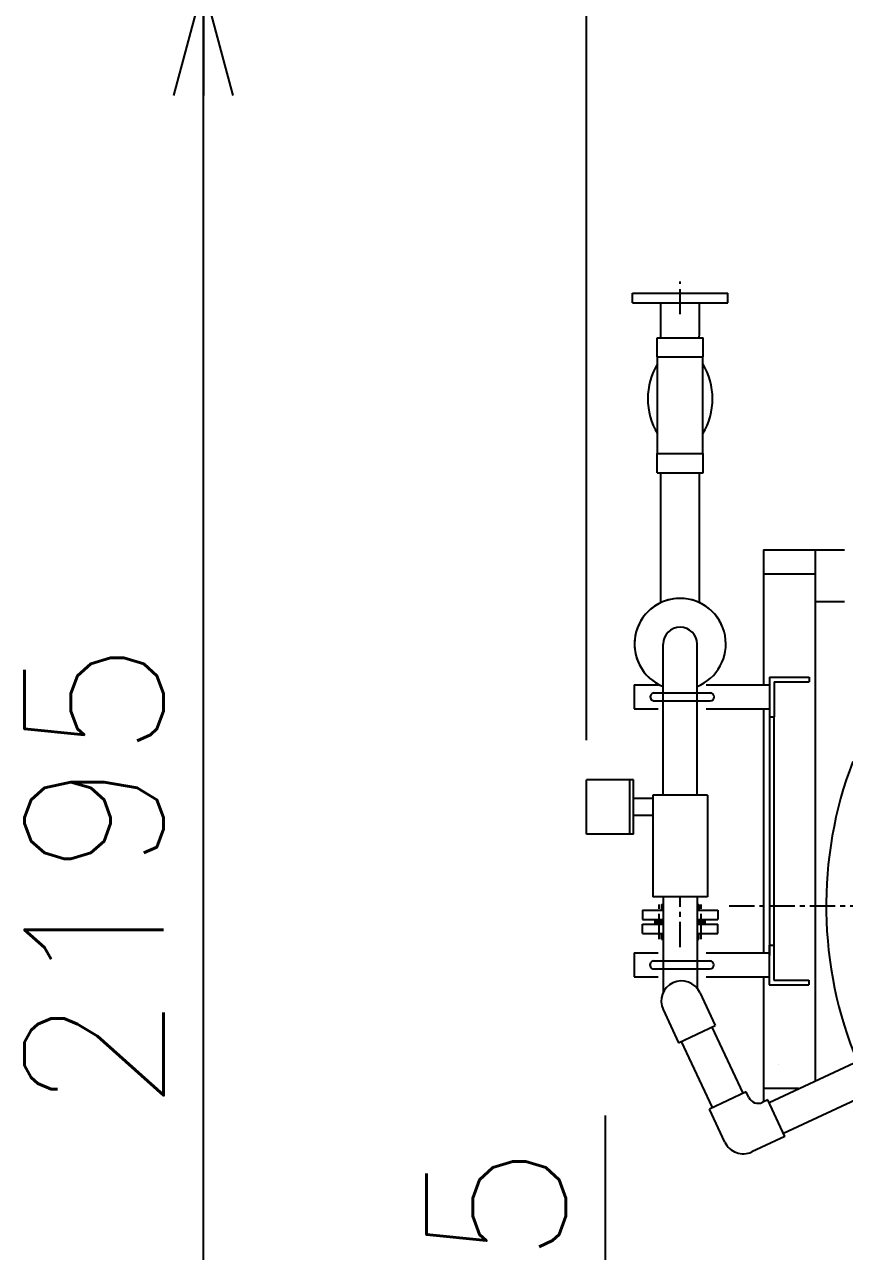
# Model space of a CAD drawing. Extents: x -1519 to 4918, y -4522 to 2416.
# Drawn here: x -1519 to -488, y -435 to 1109 of the extents above; entities that cross this region are included whole.
import ezdxf
from ezdxf.enums import TextEntityAlignment as Align

# ---------------------------------------------------------------- set-up
doc = ezdxf.new("R2010")
doc.units = 0
doc.linetypes.add('CENTER', pattern=[50.8, 31.75, -6.35, 6.35, -6.35])
doc.layers.get('0').update_dxf_attribs({"linetype": 'CONTINUOUS'})
doc.layers.get('DEFPOINTS').update_dxf_attribs({"linetype": 'CONTINUOUS'})
doc.layers.add('LY_1', color=7, linetype='CONTINUOUS')
doc.styles.add('MX_DIMTXSTY_2', font='txt.shx', dxfattribs={"width": 1.1, "bigfont": 'extfont.shx'})
doc.styles.add('MX_DIMTXSTY_3', font='txt.shx', dxfattribs={"width": 1.15, "bigfont": 'extfont.shx'})
doc.dimstyles.new('MXDIMSTYLE', dxfattribs={"dimscale": 50, "dimtxt": 4, "dimasz": 2.5, "dimexe": 1.8, "dimexo": 1, "dimgap": 1, "dimtad": 1, "dimblk1": 'OPEN30', "dimblk2": 'OPEN30', "dimsah": 1, "dimcen": 2.5, "dimazin": 3, "dimtfac": 1, "dimtmove": 0, "dimatfit": 3})

# ---------------------------------------------------------------- blocks, each defined once
blk = doc.blocks.new('_OPEN30')
at = {"color": 0, "linetype": 'BYBLOCK'}
for p, q in [((-1, 0.267949), (0, 0)), ((0, 0), (-1, -0.267949)), ((0, 0), (-1, 0))]:
    blk.add_line(p, q, dxfattribs=at)
blk = doc.blocks.new('*D2')
at = {"color": 110, "linetype": 'CONTINUOUS'}
blk.add_line((-1294.429968, -1037.699964), (-1294.429968, 1158.299959), dxfattribs=at)
at = {"layer": 'DEFPOINTS', "color": 0, "linetype": 'CONTINUOUS'}
for p in [(-1294.429968, 1158.299959), (-28.571448, 1158.299959), (-58.571692, -1037.699964)]:
    blk.add_point(p, dxfattribs=at)
at = {"color": 110, "linetype": 'CONTINUOUS', "xscale": 138.5, "yscale": 138.5, "zscale": 138.5}
for p, rotation in [((-1294.429968, 1158.299959), 90), ((-1294.429968, -1037.699964), 270)]:
    blk.add_blockref('_OPEN30', p, dxfattribs=dict(at, rotation=rotation))
at = {"color": 110, "linetype": 'CONTINUOUS', "style": 'MX_DIMTXSTY_2', "width": 0.991736}
blk.add_text('2195', height=175, rotation=90, dxfattribs=at).set_placement((-1431.929968, -260.774344), align=Align.MIDDLE_LEFT)
blk = doc.blocks.new('*D4')
at = {"color": 110, "linetype": 'CONTINUOUS'}
for p, q in [((-788.408794, -860.699964), (-788.408794, -263.877973)), ((-788.408794, -860.699964), (-788.408794, -610.699964)), ((-594.927624, -860.699964), (-878.408792, -860.699964)), ((-788.408794, -1037.699964), (-788.408794, -860.699964)), ((-788.408794, -1037.699964), (-788.408794, -1287.699964))]:
    blk.add_line(p, q, dxfattribs=at)
at = {"layer": 'DEFPOINTS', "color": 0, "linetype": 'CONTINUOUS'}
for p in [(-788.408794, -860.699964), (-544.927624, -860.699964), (-30.000286, -1037.699964)]:
    blk.add_point(p, dxfattribs=at)
at = {"color": 110, "linetype": 'CONTINUOUS', "xscale": 138.5, "yscale": 138.5, "zscale": 138.5}
for p, rotation in [((-788.408794, -860.699964), 270), ((-788.408794, -1037.699964), 90)]:
    blk.add_blockref('_OPEN30', p, dxfattribs=dict(at, rotation=rotation))
at = {"color": 110, "linetype": 'CONTINUOUS', "style": 'MX_DIMTXSTY_2', "width": 1.022727}
blk.add_text('175', height=175, rotation=90, dxfattribs=at).set_placement((-925.908794, -759.048427), align=Align.MIDDLE_LEFT)
blk = doc.blocks.new('*D5')
at = {"color": 110, "linetype": 'CONTINUOUS'}
for p, q in [((-812.373454, 208.605335), (-812.373454, 2280.571642)), ((938.399829, 501.69994), (938.399829, 2280.571642)), ((-812.373454, 2190.571644), (938.399829, 2190.571644))]:
    blk.add_line(p, q, dxfattribs=at)
at = {"layer": 'DEFPOINTS', "color": 0, "linetype": 'CONTINUOUS'}
for p in [(938.399829, 2190.571644), (938.399829, 451.69994), (-812.373454, 158.605335)]:
    blk.add_point(p, dxfattribs=at)
at = {"color": 110, "linetype": 'CONTINUOUS', "xscale": 138.5, "yscale": 138.5, "zscale": 138.5, "rotation": 180}
blk.add_blockref('_OPEN30', (-812.373454, 2190.571644), dxfattribs=at)
at = {"color": 110, "linetype": 'CONTINUOUS', "xscale": 138.5, "yscale": 138.5, "zscale": 138.5}
blk.add_blockref('_OPEN30', (938.399829, 2190.571644), dxfattribs=at)
at = {"color": 110, "linetype": 'CONTINUOUS', "style": 'MX_DIMTXSTY_3', "width": 0.993789}
blk.add_text('1750', height=175, dxfattribs=at).set_placement((-258.001289, 2328.071644), align=Align.MIDDLE_LEFT)

msp = doc.modelspace()

# ---------------------------------------------------------------- linework, layer by layer
at = {"layer": 'LY_1', "color": 143, "linetype": 'CENTER'}
msp.add_line((-694.373454, 744.620202), (-694.373454, 785.947054), dxfattribs=at)
at = {"layer": 'LY_1', "color": 133, "linetype": 'CONTINUOUS'}
for p, q in [((-754.373454, 771.014524), (-634.373454, 771.014524)), ((-754.373454, 759.014524), (-754.373454, 771.014524)), ((-754.373454, 759.014524), (-634.373454, 759.014524)), ((-718.673442, 719.73244), (-718.673442, 759.014524)), ((-670.073466, 719.73244), (-670.073466, 759.014524)), ((-634.373454, 759.014524), (-634.373454, 771.014524)), ((-718.474954, 715.114524), (-718.673454, 719.732724)), ((-718.474954, 715.114524), (-670.271954, 715.114524)), ((-670.271954, 715.114524), (-670.073454, 719.732724))]:
    msp.add_line(p, q, dxfattribs=at)
at = {"layer": 'LY_1', "color": 3, "linetype": 'CONTINUOUS'}
for p, q in [((-723.373454, 691.114524), (-723.373454, 715.114524)), ((-723.373454, 715.114524), (-665.373454, 715.114524)), ((-665.373454, 691.114524), (-665.373454, 715.114524)), ((-723.373454, 691.114524), (-665.373454, 691.114524)), ((-722.873454, 569.114524), (-722.873454, 691.114524)), ((-665.873454, 569.114524), (-665.873454, 691.114524)), ((-723.373454, 569.114524), (-665.373454, 569.114524)), ((-723.373454, 545.114524), (-723.373454, 569.114524)), ((-665.373454, 545.114524), (-665.373454, 569.114524)), ((-723.373454, 545.114524), (-665.373454, 545.114524)), ((-718.673442, 381.527484), (-718.673442, 545.114524)), ((-670.073466, 381.527484), (-670.073466, 545.114524)), ((-715.723445, 139.114524), (-715.723445, 329.414524)), ((-673.023463, 139.114524), (-673.023463, 329.414524)), ((-727.551939, 267.935125), (-655.890562, 267.935125)), ((-728.623542, 257.934951), (-656.962165, 257.934951)), ((-659.873454, 139.114524), (-728.873454, 139.114524)), ((-728.873454, 139.114524), (-728.873454, 11.114524)), ((-659.873454, 139.114524), (-659.873454, 11.114524)), ((-659.873454, 11.114524), (-728.873454, 11.114524)), ((-717.873454, 1.514524), (-717.873454, -5.485476)), ((-717.873454, 1.514524), (-715.723445, 1.514524)), ((-715.723445, 11.114524), (-715.723445, -109.037648)), ((-673.023463, 11.114524), (-673.023463, -103.757294)), ((-673.023463, 1.514524), (-670.873454, 1.514524)), ((-670.873454, 1.514524), (-670.873454, -5.485476)), ((-741.873454, -5.485476), (-741.873454, -17.485476)), ((-741.873454, -5.485476), (-715.723445, -5.485476)), ((-673.023463, -5.485476), (-646.873454, -5.485476)), ((-646.873454, -5.485476), (-646.873454, -17.485476)), ((-741.873454, -17.485476), (-715.723445, -17.485476)), ((-741.873454, -34.985476), (-741.873454, -22.985476)), ((-741.873454, -22.985476), (-715.723445, -22.985476)), ((-725.873454, -22.985476), (-725.873454, -17.485476)), ((-725.873454, -19.485476), (-715.723445, -19.485476)), ((-725.873454, -20.985476), (-715.723445, -20.985476)), ((-673.023463, -17.485476), (-646.873454, -17.485476)), ((-673.023463, -19.485476), (-662.873454, -19.485476)), ((-673.023463, -20.985476), (-662.873454, -20.985476)), ((-673.023463, -22.985476), (-646.873454, -22.985476)), ((-662.873454, -22.985476), (-662.873454, -17.485476)), ((-646.873454, -34.985476), (-646.873454, -22.985476)), ((-741.873454, -34.985476), (-715.723445, -34.985476)), ((-717.873454, -41.985476), (-717.873454, -34.985476)), ((-717.873454, -41.985476), (-715.723445, -41.985476)), ((-673.023463, -34.985476), (-646.873454, -34.985476)), ((-673.023463, -41.985476), (-670.873454, -41.985476)), ((-670.873454, -41.985476), (-670.873454, -34.985476)), ((-727.895915, -69.448907), (-656.234539, -69.448907)), ((-728.967518, -79.449081), (-657.305706, -79.449081)), ((-669.582289, -109.208711), (-650.141849, -150.898869)), ((-715.803986, -130.762242), (-696.363546, -172.4524)), ((-696.363546, -172.4524), (-650.141849, -150.898869)), ((-615.022155, -236.033055), (-653.903035, -152.652738)), ((-653.721481, -254.078847), (-692.602361, -170.698531)), ((-462.631488, -192.170396), (-582.264116, -247.956006)), ((-611.260969, -234.279185), (-657.482666, -255.832717)), ((-607.985678, -241.303071), (-611.260969, -234.279185)), ((-584.017985, -244.194821), (-591.041871, -247.470112)), ((-562.464454, -290.416518), (-584.017985, -244.194821)), ((-473.432157, -244.321047), (-564.218323, -286.655332)), ((-638.042226, -297.522875), (-657.482666, -255.832717)), ((-562.464454, -290.416518), (-604.154612, -309.856958))]:
    msp.add_line(p, q, dxfattribs=at)
at = {"layer": 'LY_1', "color": 5, "linetype": 'CONTINUOUS'}
for p, q in [((-589.551451, 447.934966), (-589.551451, 277.935299)), ((-589.551451, 447.934966), (-487.601378, 447.934966)), ((-524.551626, 447.934966), (-524.551626, -221.04423)), ((-589.551451, 417.934961), (-524.551626, 417.934961)), ((-524.551626, 382.934977), (-487.601378, 382.934977)), ((-582.051538, 287.935038), (-582.051538, -62.395858)), ((-582.051538, 287.935038), (-532.051538, 287.935038)), ((-576.051346, 281.935282), (-576.051346, 237.935038)), ((-576.051346, 281.935282), (-532.051538, 281.935282)), ((-532.051538, 287.935038), (-532.051538, 281.935282)), ((-752.05145, 277.935299), (-752.05145, 247.935212)), ((-752.05145, 277.935299), (-722.051363, 277.935299)), ((-661.551573, 277.935299), (-582.051538, 277.935299)), ((-752.05145, 247.935212), (-722.051363, 247.935212)), ((-661.551573, 247.935212), (-582.051538, 247.935212)), ((-589.551451, 247.935212), (-589.551451, -59.448732)), ((-582.051538, 237.935038), (-576.051346, 237.935038)), ((-576.395323, 238.531003), (-576.395323, -93.448802)), ((-752.394991, -59.448732), (-722.051363, -59.448732)), ((-752.394991, -59.448732), (-752.394991, -89.448819)), ((-661.551573, -59.448732), (-582.395079, -59.448732)), ((-582.395079, -49.448994), (-582.395079, -99.448994)), ((-582.395079, -49.448994), (-576.395323, -49.448994)), ((-752.394991, -89.448819), (-722.051363, -89.448819)), ((-661.551573, -89.448819), (-582.395079, -89.448819)), ((-589.551451, -89.448819), (-589.551451, -245.688562)), ((-582.395079, -99.448994), (-576.395323, -99.448994)), ((-576.395323, -93.448802), (-532.395079, -93.448802)), ((-576.395323, -99.448994), (-532.395079, -99.448994)), ((-532.395079, -93.448802), (-532.395079, -99.448994)), ((-589.551451, -229.448481), (-545.389756, -229.448481))]:
    msp.add_line(p, q, dxfattribs=at)
at = {"layer": 'LY_1', "color": 40, "linetype": 'CONTINUOUS'}
for p, q in [((-812.373454, 90.205383), (-812.373454, 158.605383)), ((-752.873454, 158.605383), (-812.373454, 158.605383)), ((-757.873454, 90.205383), (-757.873454, 158.605383)), ((-752.873454, 90.205383), (-752.873454, 158.605383)), ((-728.873454, 135.209953), (-752.873454, 135.209953)), ((-728.873454, 113.600813), (-752.873454, 113.600813)), ((-752.873454, 90.205383), (-812.373454, 90.205383))]:
    msp.add_line(p, q, dxfattribs=at)
at = {"layer": 'LY_1', "color": 110, "linetype": 'CENTER'}
for p, q in [((-720.889949, -41.985476), (-720.889949, 1.514524)), ((-694.373454, -51.985476), (-694.373454, 11.514524)), ((-667.856959, -41.985476), (-667.856959, 1.514524)), ((-632.68258, 0.000381), (1035.460985, 0.000381))]:
    msp.add_line(p, q, dxfattribs=at)
at = {"layer": 'LY_1', "color": 151, "linetype": 'CONTINUOUS'}
msp.add_line((-570.720865, -199.64611), (-570.732803, -199.643562), dxfattribs=at)
at = {"layer": 'LY_1', "color": 3, "linetype": 'CONTINUOUS'}
for centre, radius, start, end in [((-650.6601, 638.167986), 84.413367, 148.707279, 211.29263), ((-738.086809, 638.167986), 84.413367, 328.70737, 31.292721), ((-694.373454, 329.414524), 57.5, 0, 248.203928), ((-694.373454, 329.414524), 57.5, 291.796072, 248.203928), ((-694.373454, 329.414524), 21.349991, 0, 180), ((-727.05145, 262.935038), 4.999999, 89.999982, 270.000001), ((-656.551486, 262.935038), 4.999999, 270.000018, 89.999982), ((0, 0.000381), 510.599625, 159.178105, 202.603487), ((-727.394991, -74.448994), 4.999999, 89.999982, 270.000001), ((-656.895462, -74.448994), 4.999999, 270.000018, 89.999982), ((-692.693138, -119.985476), 25.5, 25, 205), ((-596.430253, -235.914688), 12.75, 204.999982, 295.000019), ((-614.931378, -286.746109), 25.5, 204.999982, 295.000019)]:
    msp.add_arc(centre, radius, start, end, dxfattribs=at)

# ---------------------------------------------------------------- dimensions: what is measured, and where the dimension line sits
at = {"layer": 'LY_1', "color": 110, "linetype": 'CONTINUOUS'}
dim = msp.add_linear_dim(base=(938.399829, 2190.571644), p1=(-812.373454, 158.605335), p2=(938.399829, 451.69994), text='1750', dimstyle='MXDIMSTYLE', override={"dimtxt": 3.5, "dimasz": 2.77, "dimdec": 3, "dimlfac": 0.02}, dxfattribs=at)
dim.commit()
dim.dimension.update_dxf_attribs({"geometry": '*D5', "text_midpoint": (63.013203, 2190.571644), "dimtype": 128})
for base, p1, p2, text, override, picture, middle in [((-1294.429968, 1158.299959), (-58.571692, -1037.699964), (-28.571448, 1158.299959), '2195', {"dimtxt": 3.5, "dimasz": 2.77, "dimdec": 3, "dimlfac": 0.02, "dimse1": 1, "dimse2": 1}, '*D2', (-1294.429968, 60.300036)), ((-788.408794, -860.699964), (-30.000286, -1037.699964), (-544.927624, -860.699964), '175', {"dimtxt": 3.5, "dimasz": 2.77, "dimdec": 3, "dimlfac": 0.02, "dimse1": 1}, '*D4', (-788.408794, -526.377973))]:
    dim = msp.add_linear_dim(base=base, p1=p1, p2=p2, angle=90, text=text, dimstyle='MXDIMSTYLE', override=override, dxfattribs=at)
    dim.commit()
    dim.dimension.update_dxf_attribs({"geometry": picture, "text_midpoint": middle, "dimtype": 128})

doc.saveas('drawing.dxf')
